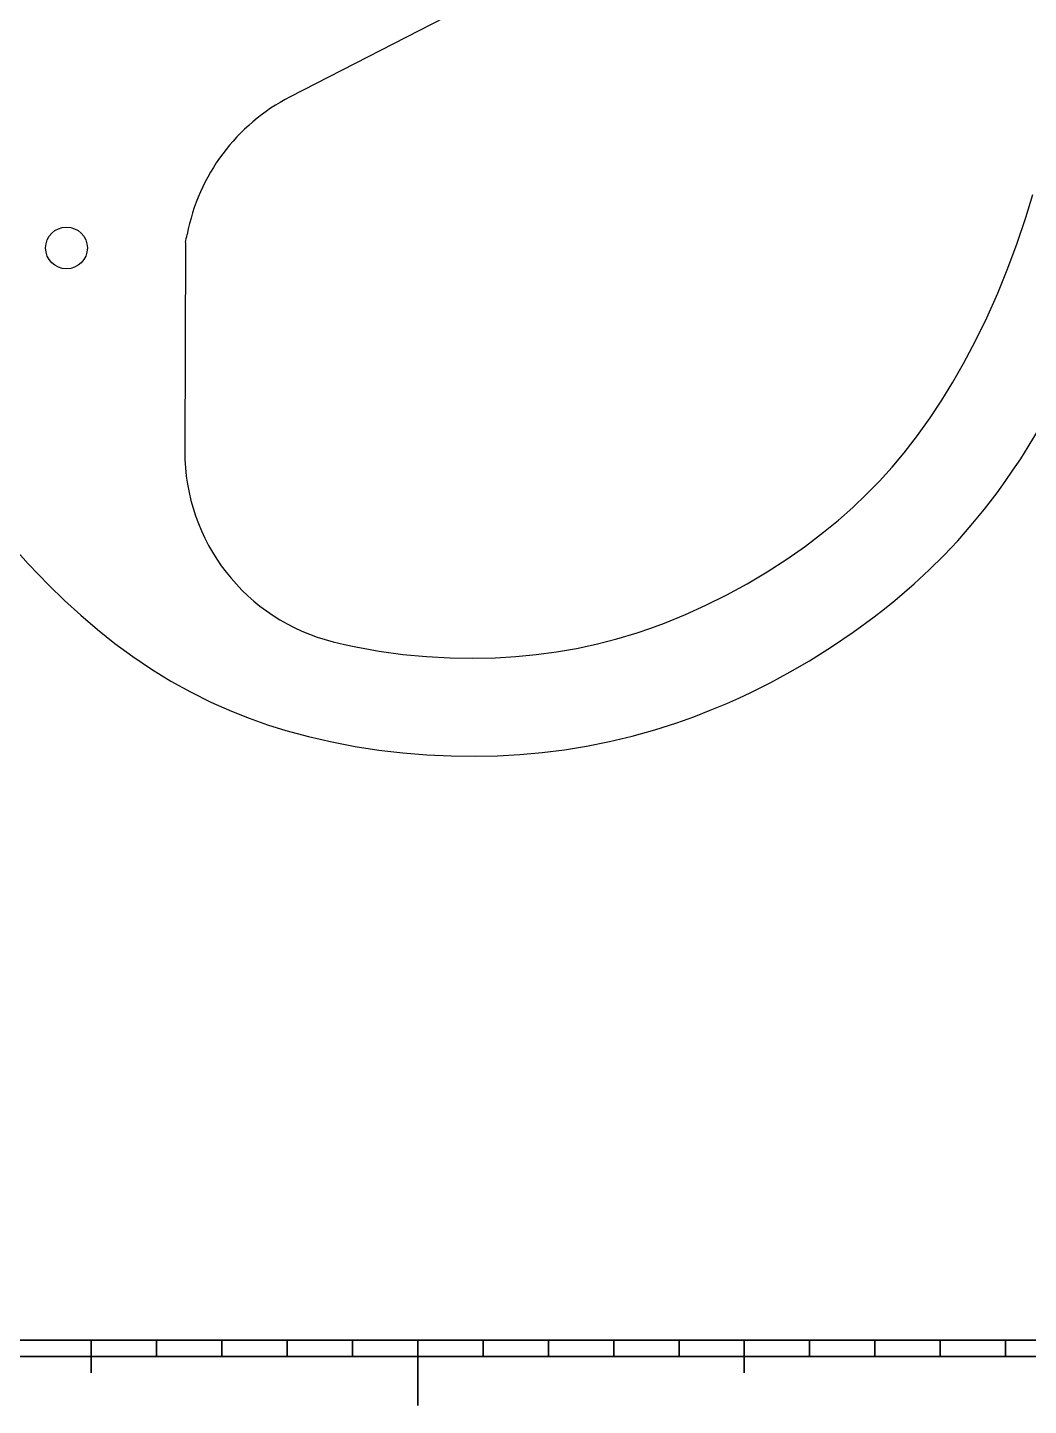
# Model space of a CAD drawing. Extents: x 0 to 594, y 0 to 420.
# Drawn here: x 237.3 to 390.5, y 0 to 211 of the extents above; entities that cross this region are included whole.
import ezdxf

# ---------------------------------------------------------------- set-up
doc = ezdxf.new("R2010")
doc.units = 0

msp = doc.modelspace()

# ---------------------------------------------------------------- linework, layer by layer
for p, q in [((351.521973, 238.447144), (277.44458, 200.353882)), ((261.433044, 178.039307), (261.32959, 146.105347))]:
    msp.add_line(p, q)
at = {"color": 7, "lineweight": 35}
for p, q in [((10, 9.96312), (584, 9.96312)), ((197, 7.46312), (397, 7.46312))]:
    msp.add_line(p, q, dxfattribs=at)
at = {"color": 7, "lineweight": 35, "ltscale": 0.125}
for p, q in [((247, 9.96312), (247, 4.96312)), ((347, 9.96312), (347, 4.96312))]:
    msp.add_line(p, q, dxfattribs=at)
at = {"color": 7, "lineweight": 35, "ltscale": 0.0625}
for p, q in [((257, 9.96312), (257, 7.46312)), ((267, 9.96312), (267, 7.46312)), ((277, 9.96312), (277, 7.46312)), ((287, 9.96312), (287, 7.46312)), ((307, 9.96312), (307, 7.46312)), ((317, 9.96312), (317, 7.46312)), ((327, 9.96312), (327, 7.46312)), ((337, 9.96312), (337, 7.46312)), ((357, 9.96312), (357, 7.46312)), ((367, 9.96312), (367, 7.46312)), ((377, 9.96312), (377, 7.46312)), ((387, 9.96312), (387, 7.46312))]:
    msp.add_line(p, q, dxfattribs=at)
at = {"color": 7, "lineweight": 35, "ltscale": 0.25}
msp.add_line((297, 9.96312), (297, -0.03688), dxfattribs=at)
for points in [[(284.059082, 116.902466), (285.79248, 116.48938), (287.544006, 116.113892), (291.093201, 115.474121), (294.691345, 114.981323), (298.324158, 114.634766), (301.978333, 114.434692), (305.444519, 114.38147), (308.908752, 114.462769), (312.027344, 114.652832), (315.133179, 114.9552), (318.221191, 115.371582), (321.286072, 115.903564), (324.322388, 116.552856), (327.478333, 117.363525), (330.593628, 118.301636), (332.701233, 119.014526), (334.787292, 119.782593), (337.97522, 121.077271), (341.109985, 122.494019), (344.30603, 124.086792), (347.438721, 125.797363), (350.508972, 127.626221), (353.500366, 129.564697), (356.362183, 131.577393), (359.135498, 133.691772), (361.401306, 135.553223), (363.593262, 137.485901), (365.714539, 139.499817), (367.700317, 141.532898), (369.615845, 143.647888), (371.460571, 145.842468), (373.514099, 148.486755), (375.475464, 151.231689), (377.251282, 153.919006), (378.948425, 156.68335), (380.567017, 159.515808), (382.404602, 162.990906), (384.131836, 166.542603), (385.807495, 170.296936), (387.36261, 174.110657), (388.795105, 177.977966), (390.101929, 181.893555), (391.15387, 185.406738)], [(235.800781, 130.559937), (237.368652, 128.83606), (238.918274, 127.19458), (240.495056, 125.587036), (242.916321, 123.239136), (245.398865, 120.97583), (247.942627, 118.799927), (250.623779, 116.662842), (253.380798, 114.633911), (256.237366, 112.70752), (259.176514, 110.902832), (262.198975, 109.224731), (265.304993, 107.677734), (268.49408, 106.265381), (271.212585, 105.194092), (273.989075, 104.216675), (276.811279, 103.333496), (280.294128, 102.383911), (283.83429, 101.565918), (287.422913, 100.878296), (291.051697, 100.320435), (294.71283, 99.891968), (298.398926, 99.592896), (302.102722, 99.423462), (305.8172, 99.384521), (309.234924, 99.4646), (312.649292, 99.656982), (316.054932, 99.963745), (319.446594, 100.387329), (322.818359, 100.930176), (326.340027, 101.632935), (329.830139, 102.46875), (333.279846, 103.432495), (336.680542, 104.518799), (339.252197, 105.432129), (341.794617, 106.414429), (344.305054, 107.463379), (346.164795, 108.292114), (348.004028, 109.155884), (351.054138, 110.686401), (354.042664, 112.305786), (356.977295, 114.011353), (360.36969, 116.130371), (363.674072, 118.363037), (366.886658, 120.713989), (368.480957, 121.953979), (370.050476, 123.226074), (371.549683, 124.492188), (373.024475, 125.789307), (375.306091, 127.905762), (377.521973, 130.103149), (379.668274, 132.382324), (381.748352, 134.750671), (383.756958, 137.200867), (385.691711, 139.726379), (386.929504, 141.434631), (388.136475, 143.174622), (389.313599, 144.946045), (390.459534, 146.744934), (392.655579, 150.413879)]]:
    msp.add_lwpolyline(points)
msp.add_circle((243.225037, 177.225281), 3.2)
for centre, radius, start, end in [((291.164001, 173.674683), 30, 117.213887, 169.234001), ((227.308105, 185.816589), 35, 347.161298, 349.234007), ((291.329468, 146.008118), 30, 179.814374, 255.975003)]:
    msp.add_arc(centre, radius, start, end)

doc.saveas('drawing.dxf')
